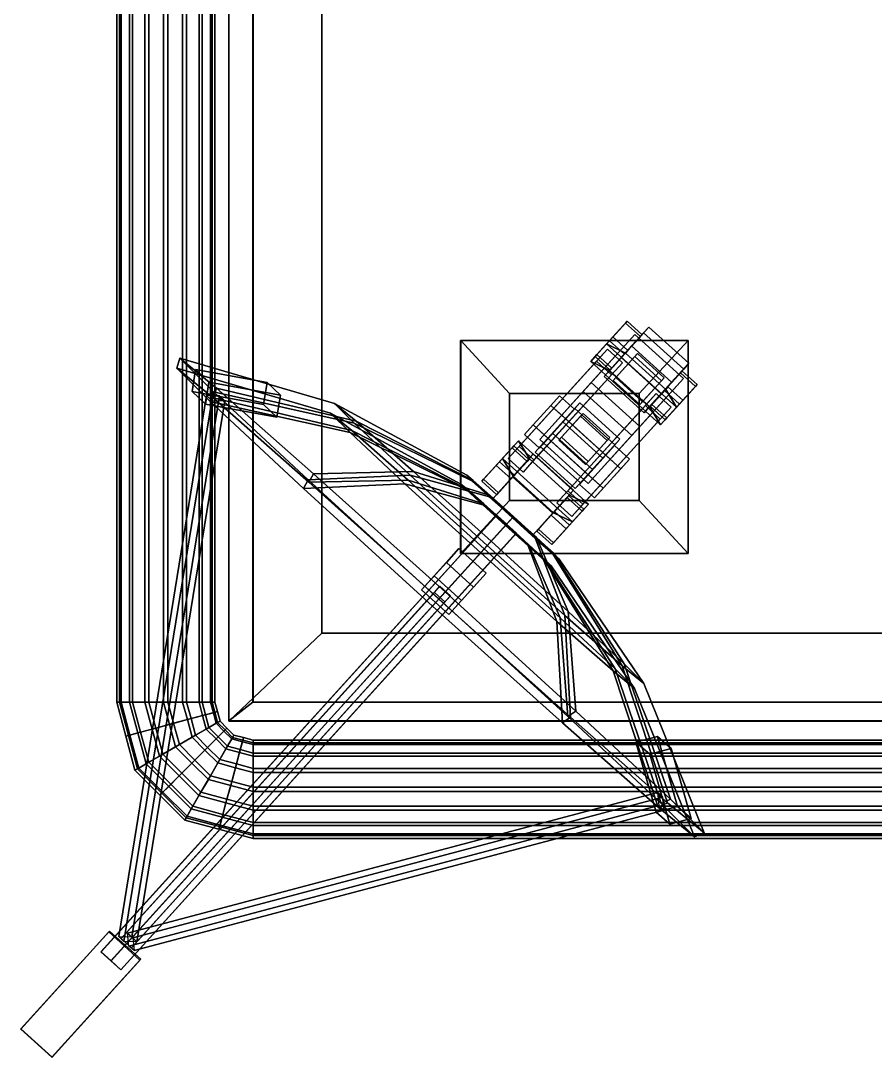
# Model space of a CAD drawing. Extents: x -9.3 to 15.5, y -7 to 5.4.
# Drawn here: x -9.266 to -6.783, y -7.033 to -4.019 of the extents above; entities that cross this region are included whole.
import ezdxf

# ---------------------------------------------------------------- set-up
doc = ezdxf.new("R2010")
doc.units = 0

msp = doc.modelspace()

# ---------------------------------------------------------------- linework, layer by layer
for points in [[(-8.6621, -6.0556, 11), (-8.6621, 5.0556, 11), (-8.6612, 5.055, 11), (-8.6612, -6.055, 11)], [(-8.3912, -5.8, 11), (-8.3912, 4.8, 11), (-8.6621, 5.0556, 11), (-8.6621, -6.0556, 11)], [(-8.6612, -6.055, 10.8), (-8.6612, 5.055, 10.8), (-8.5915, 5.0002, 10.8), (-8.5915, -6.0002, 10.8)], [(-8.6612, -6.055, 11), (-8.6612, 5.055, 11), (-8.6612, 5.055, 10.8), (-8.6612, -6.055, 10.8)], [(-8.5912, 5, 5.5), (-8.5912, -6, 5.5), (-8.5915, -6.0002, 10.8), (-8.5915, 5.0002, 10.8)], [(-8.5912, 5, 1.1), (-8.5912, -6, 2.2), (-8.5912, -6, 5.5), (-8.5912, 5, 5.5)], [(-8.5912, 5, 1.1), (-8.5912, -6, 1.1), (-8.5912, -6, 2.2)], [(-8.5912, -6, 1.1), (-8.5912, 5, 1.1), (-8.5912, 5), (-8.5912, -6)], [(-8.3912, -5.8, 10.2), (-8.3912, 4.8, 10.2), (-8.3912, 4.8, 11), (-8.3912, -5.8, 11)], [(5.2088, -5.8, 10.2), (5.2088, 4.8, 10.2), (-8.3912, 4.8, 10.2), (-8.3912, -5.8, 10.2)], [(-8.9876, -0.8853, 6.7271), (-8.9748, -0.8853, 6.6727), (-8.9748, -6.0001, 6.6727), (-8.9876, -6.0001, 6.7271)], [(-8.9876, -0.8853, 6.7271), (-8.9876, -6.0001, 6.7271), (-8.9795, -6.0001, 6.7823), (-8.9795, -0.8853, 6.7823)], [(-8.9502, -0.8853, 6.8298), (-8.9795, -0.8853, 6.7823), (-8.9795, -6.0001, 6.7823), (-8.9502, -6.0001, 6.8298)], [(-8.9414, -0.8853, 6.628), (-8.9414, -6.0001, 6.628), (-8.9748, -6.0001, 6.6727), (-8.9748, -0.8853, 6.6727)], [(-8.9502, -0.8853, 6.8298), (-8.9502, -6.0001, 6.8298), (-8.9054, -6.0001, 6.8632), (-8.9054, -0.8853, 6.8632)], [(-8.9414, -0.8853, 6.628), (-8.8939, -0.8853, 6.5986), (-8.8939, -6.0001, 6.5986), (-8.9414, -6.0001, 6.628)], [(-8.8511, -0.8853, 6.876), (-8.9054, -0.8853, 6.8632), (-8.9054, -6.0001, 6.8632), (-8.8511, -6.0001, 6.876)], [(-8.8386, -0.8853, 6.5906), (-8.8386, -6.0001, 6.5906), (-8.8939, -6.0001, 6.5986), (-8.8939, -0.8853, 6.5986)], [(-8.8511, -0.8853, 6.876), (-8.8511, -6.0001, 6.876), (-8.7959, -6.0001, 6.868), (-8.7959, -0.8853, 6.868)], [(-8.8386, -0.8853, 6.5906), (-8.7843, -0.8853, 6.6034), (-8.7843, -6.0001, 6.6034), (-8.8386, -6.0001, 6.5906)], [(-8.7483, -0.8853, 6.8386), (-8.7959, -0.8853, 6.868), (-8.7959, -6.0001, 6.868), (-8.7483, -6.0001, 6.8386)], [(-8.7395, -0.8853, 6.6368), (-8.7395, -6.0001, 6.6368), (-8.7843, -6.0001, 6.6034), (-8.7843, -0.8853, 6.6034)], [(-8.7483, -0.8853, 6.8386), (-8.7483, -6.0001, 6.8386), (-8.715, -6.0001, 6.7939), (-8.715, -0.8853, 6.7939)], [(-8.7395, -0.8853, 6.6368), (-8.7102, -0.8853, 6.6843), (-8.7102, -6.0001, 6.6843), (-8.7395, -6.0001, 6.6368)], [(-8.7021, -0.8853, 6.7395), (-8.715, -0.8853, 6.7939), (-8.715, -6.0001, 6.7939), (-8.7021, -6.0001, 6.7395)], [(-8.7021, -0.8853, 6.7395), (-8.7021, -6.0001, 6.7395), (-8.7102, -6.0001, 6.6843), (-8.7102, -0.8853, 6.6843)], [(-7.5037, -4.8928, 11.4159), (-7.5087, -4.8983, 11.3403), (-7.5552, -4.9496, 11.3088), (-7.5967, -4.9954, 11.353)], [(-7.5453, -4.9386, 11.4602), (-7.5037, -4.8928, 11.4159), (-7.5967, -4.9954, 11.353), (-7.5918, -4.9899, 11.4287)], [(-7.5714, -5.0533, 11.4102), (-7.5214, -4.9981, 11.479), (-7.4563, -4.9263, 11.4489), (-7.4413, -4.9098, 11.3499)], [(-7.4913, -4.965, 11.2811), (-7.5564, -5.0368, 11.3112), (-7.5714, -5.0533, 11.4102), (-7.4413, -4.9098, 11.3499)], [(-7.5087, -4.8983, 11.3403), (-7.4652, -4.9376, 11.3403), (-7.5117, -4.9889, 11.3088), (-7.5552, -4.9496, 11.3088)], [(-7.5453, -4.9386, 11.4602), (-7.5019, -4.978, 11.4602), (-7.4603, -4.9321, 11.416), (-7.5037, -4.8928, 11.4159)], [(-7.5037, -4.8928, 11.4159), (-7.4603, -4.9321, 11.416), (-7.4652, -4.9376, 11.3403), (-7.5087, -4.8983, 11.3403)], [(-7.3749, -5.0705, 11.2811), (-7.4913, -4.965, 11.2811), (-7.4413, -4.9098, 11.3499), (-7.3249, -5.0153, 11.3499)], [(-7.3249, -5.0153, 11.3499), (-7.4413, -4.9098, 11.3499), (-7.4563, -4.9263, 11.4489), (-7.3399, -5.0319, 11.4489)], [(-7.6083, -5.0711, 11.2906), (-7.4819, -4.9318, 11.2317), (-7.632, -5.0973, 10.5186), (-7.7583, -5.2367, 10.5775)], [(-7.4819, -4.9318, 11.2317), (-7.3408, -5.0597, 11.2317), (-7.4908, -5.2252, 10.5186), (-7.632, -5.0973, 10.5186)], [(-7.5918, -4.9899, 11.4287), (-7.6101, -5.0101, 11.4887), (-7.5637, -4.9588, 11.5202), (-7.5453, -4.9386, 11.4602)], [(-7.6083, -5.0711, 11.2906), (-7.4671, -5.1991, 11.2906), (-7.3408, -5.0597, 11.2317), (-7.4819, -4.9318, 11.2317)], [(-7.5087, -4.9854, 11.4824), (-7.5019, -4.978, 11.4602), (-7.5453, -4.9386, 11.4602), (-7.5637, -4.9588, 11.5202)], [(-7.3399, -5.0319, 11.4489), (-7.4563, -4.9263, 11.4489), (-7.5214, -4.9981, 11.479), (-7.4049, -5.1036, 11.479)], [(-7.9879, -4.9487, 10.2569), (-7.9881, -4.9487, 10.2001), (-7.9881, -5.5679, 10.2001), (-7.9879, -5.5678, 10.2569)], [(-7.9881, -4.9487, 10.2001), (-7.9879, -4.9487, 10.2569), (-7.3269, -4.9487, 10.2569), (-7.3271, -4.9487, 10.2001)], [(-7.3271, -4.9487, 10.2001), (-7.3271, -5.5679, 10.2001), (-7.9881, -5.5679, 10.2001), (-7.9881, -4.9487, 10.2001)], [(-7.8459, -5.1027, 10.2966), (-7.9879, -4.9487, 10.2569), (-7.9879, -5.5678, 10.2569), (-7.8459, -5.4138, 10.2966)], [(-7.9879, -4.9487, 10.2569), (-7.8459, -5.1027, 10.2966), (-7.4688, -5.1027, 10.2966), (-7.3269, -4.9487, 10.2569)], [(-7.6101, -5.0101, 11.4887), (-7.4069, -5.1944, 11.4889), (-7.3604, -5.1431, 11.5203), (-7.5637, -4.9588, 11.5202)], [(-7.5967, -4.9954, 11.353), (-7.5552, -4.9496, 11.3088), (-7.5117, -4.9889, 11.3088), (-7.5533, -5.0348, 11.3531)], [(-7.5087, -4.9854, 11.4824), (-7.5637, -4.9588, 11.5202), (-7.3604, -5.1431, 11.5203), (-7.3922, -5.091, 11.4825)], [(-7.5564, -5.0368, 11.3112), (-7.4913, -4.965, 11.2811), (-7.3749, -5.0705, 11.2811), (-7.44, -5.1423, 11.3112)], [(-7.3269, -4.9487, 10.2569), (-7.4688, -5.1027, 10.2966), (-7.4688, -5.4138, 10.2966), (-7.3269, -5.5678, 10.2569)], [(-7.3271, -4.9487, 10.2001), (-7.3269, -4.9487, 10.2569), (-7.3269, -5.5678, 10.2569), (-7.3271, -5.5679, 10.2001)], [(-8.804, -5.0001, 12.4681), (-8.8126, -5.0296, 12.4685), (-8.7074, -5.1157, 12.9758), (-8.6974, -5.0874, 12.9821)], [(-8.7064, -5.0978, 11.9542), (-8.7163, -5.126, 11.9613), (-8.8126, -5.0296, 12.4685), (-8.804, -5.0001, 12.4681)], [(-8.804, -5.0001, 12.4681), (-8.6974, -5.0874, 12.9821), (-8.2919, -5.1832, 12.7688), (-8.3548, -5.1317, 12.4655)], [(-8.7064, -5.0978, 11.9542), (-8.804, -5.0001, 12.4681), (-8.3548, -5.1317, 12.4655), (-8.2972, -5.1893, 12.1622)], [(-7.8184, -5.2569, 12.3539), (-7.5615, -4.9742, 11.5133), (-7.5933, -5.0093, 11.4918), (-7.8503, -5.2921, 12.3324)], [(-7.5179, -5.0136, 11.5134), (-7.5615, -4.9742, 11.5133), (-7.8184, -5.2569, 12.3539), (-7.7749, -5.2964, 12.354)], [(-7.6101, -5.0101, 11.4887), (-7.5918, -4.9899, 11.4287), (-7.5484, -5.0293, 11.4288), (-7.5552, -5.0367, 11.4509)], [(-7.5967, -4.9954, 11.353), (-7.5533, -5.0348, 11.3531), (-7.5484, -5.0293, 11.4288), (-7.5918, -4.9899, 11.4287)], [(-7.4049, -5.1036, 11.479), (-7.5214, -4.9981, 11.479), (-7.5714, -5.0533, 11.4102), (-7.455, -5.1589, 11.4102)], [(-7.5552, -5.0367, 11.4509), (-7.5484, -5.0293, 11.4288), (-7.5019, -4.978, 11.4602), (-7.5087, -4.9854, 11.4824)], [(-7.5087, -4.9854, 11.4824), (-7.3922, -5.091, 11.4825), (-7.4387, -5.1423, 11.451), (-7.5552, -5.0367, 11.4509)], [(-7.545, -5.0649, 11.2758), (-7.5373, -5.0564, 11.3126), (-7.4742, -4.9868, 11.2832), (-7.4819, -4.9953, 11.2464)], [(-7.4819, -4.9953, 11.2464), (-7.4742, -4.9868, 11.2832), (-7.3963, -5.0574, 11.2832), (-7.404, -5.0659, 11.2464)], [(-8.8126, -5.0296, 12.4685), (-8.3661, -5.1603, 12.4659), (-8.3043, -5.2108, 12.7638), (-8.7074, -5.1157, 12.9758)], [(-8.7163, -5.126, 11.9613), (-8.3095, -5.2169, 12.168), (-8.3661, -5.1603, 12.4659), (-8.8126, -5.0296, 12.4685)], [(-7.8068, -5.3315, 12.3324), (-7.8503, -5.2921, 12.3324), (-7.5933, -5.0093, 11.4918), (-7.5498, -5.0488, 11.4918)], [(-7.7749, -5.2964, 12.354), (-7.8068, -5.3315, 12.3324), (-7.5498, -5.0488, 11.4918), (-7.5179, -5.0136, 11.5134)], [(-7.4069, -5.1944, 11.4889), (-7.6101, -5.0101, 11.4887), (-7.5552, -5.0367, 11.4509), (-7.4387, -5.1423, 11.451)], [(-7.3249, -5.0153, 11.3499), (-7.455, -5.1589, 11.4102), (-7.44, -5.1423, 11.3112), (-7.3749, -5.0705, 11.2811)], [(-7.3249, -5.0153, 11.3499), (-7.3399, -5.0319, 11.4489), (-7.4049, -5.1036, 11.479), (-7.455, -5.1589, 11.4102)], [(-8.7296, -5.1339, 11.8968), (-8.7684, -5.0971, 11.9893), (-8.7581, -5.0336, 11.9684), (-8.7193, -5.0705, 11.8758)], [(-8.7684, -5.0971, 11.9893), (-8.5607, -5.1349, 12.0915), (-8.5504, -5.0715, 12.0706), (-8.7581, -5.0336, 11.9684)], [(-8.5116, -5.1083, 11.9781), (-8.7193, -5.0705, 11.8758), (-8.7581, -5.0336, 11.9684), (-8.5504, -5.0715, 12.0706)], [(-7.4671, -5.1991, 11.2906), (-7.6172, -5.3646, 10.5775), (-7.4908, -5.2252, 10.5186), (-7.3408, -5.0597, 11.2317)], [(-7.455, -5.1589, 11.4102), (-7.5714, -5.0533, 11.4102), (-7.5564, -5.0368, 11.3112), (-7.44, -5.1423, 11.3112)], [(-7.4671, -5.1355, 11.2758), (-7.4594, -5.127, 11.3126), (-7.5373, -5.0564, 11.3126), (-7.545, -5.0649, 11.2758)], [(-7.404, -5.0659, 11.2464), (-7.3963, -5.0574, 11.2832), (-7.4594, -5.127, 11.3126), (-7.4671, -5.1355, 11.2758)], [(-7.3054, -5.0826, 11.3404), (-7.3519, -5.1339, 11.3089), (-7.3953, -5.0945, 11.3089), (-7.3488, -5.0432, 11.3404)], [(-7.342, -5.1229, 11.4603), (-7.3005, -5.0771, 11.4161), (-7.3439, -5.0377, 11.4161), (-7.3855, -5.0835, 11.4603)], [(-7.3005, -5.0771, 11.4161), (-7.3054, -5.0826, 11.3404), (-7.3488, -5.0432, 11.3404), (-7.3439, -5.0377, 11.4161)], [(-8.5219, -5.1718, 11.999), (-8.7296, -5.1339, 11.8968), (-8.7193, -5.0705, 11.8758), (-8.5116, -5.1083, 11.9781)], [(-8.6974, -5.0874, 12.9821), (-8.7074, -5.1157, 12.9758), (-8.4289, -5.3612, 13.3472), (-8.4153, -5.3362, 13.3584)], [(-8.6974, -5.0874, 12.9821), (-8.4153, -5.3362, 13.3584), (-8.1253, -5.33, 12.991), (-8.2919, -5.1832, 12.7688)], [(-8.5607, -5.1349, 12.0915), (-8.5219, -5.1718, 11.999), (-8.5116, -5.1083, 11.9781), (-8.5504, -5.0715, 12.0706)], [(-7.7583, -5.2367, 10.5775), (-7.6172, -5.3646, 10.5775), (-7.4671, -5.1991, 11.2906), (-7.6083, -5.0711, 11.2906)], [(-7.4387, -5.1423, 11.451), (-7.3922, -5.091, 11.4825), (-7.3855, -5.0835, 11.4603), (-7.432, -5.1348, 11.4288)], [(-7.3885, -5.1742, 11.4289), (-7.3934, -5.1797, 11.3532), (-7.3005, -5.0771, 11.4161), (-7.342, -5.1229, 11.4603)], [(-7.3934, -5.1797, 11.3532), (-7.3519, -5.1339, 11.3089), (-7.3054, -5.0826, 11.3404), (-7.3005, -5.0771, 11.4161)], [(-7.3922, -5.091, 11.4825), (-7.3604, -5.1431, 11.5203), (-7.342, -5.1229, 11.4603), (-7.3855, -5.0835, 11.4603)], [(-8.9814, -6.682, 12.4928), (-8.9439, -6.6828, 12.5089), (-8.6885, -5.11, 11.9898), (-8.7261, -5.1092, 11.9738)], [(-8.9666, -6.6961, 12.4575), (-8.9814, -6.682, 12.4928), (-8.7261, -5.1092, 11.9738), (-8.7112, -5.1233, 11.9384)], [(-8.9439, -6.6828, 12.5089), (-8.9291, -6.6969, 12.4736), (-8.6737, -5.1241, 11.9545), (-8.6885, -5.11, 11.9898)], [(-8.5607, -5.1349, 12.0915), (-8.7684, -5.0971, 11.9893), (-8.7296, -5.1339, 11.8968), (-8.5219, -5.1718, 11.999)], [(-8.4309, -5.3542, 11.5781), (-8.4444, -5.379, 11.5901), (-8.7163, -5.126, 11.9613), (-8.7064, -5.0978, 11.9542)], [(-8.7074, -5.1157, 12.9758), (-8.3043, -5.2108, 12.7638), (-8.1408, -5.3551, 12.982), (-8.4289, -5.3612, 13.3472)], [(-8.4309, -5.3542, 11.5781), (-8.7064, -5.0978, 11.9542), (-8.2972, -5.1893, 12.1622), (-8.1346, -5.3407, 11.9403)], [(-7.4688, -5.1027, 10.2966), (-7.8459, -5.1027, 10.2966), (-7.8459, -5.4138, 10.2966), (-7.4688, -5.4138, 10.2966)], [(-7.7003, -5.1097, 10.4284), (-7.7259, -5.1378, 10.3625), (-7.777, -5.1942, 10.4943), (-7.7259, -5.1378, 10.4943)], [(-7.6172, -5.3646, 10.5775), (-7.7583, -5.2367, 10.5775), (-7.632, -5.0973, 10.5186), (-7.4908, -5.2252, 10.5186)], [(-7.7003, -5.1097, 10.4284), (-7.7259, -5.1378, 10.4943), (-7.6825, -5.1772, 10.4943), (-7.6569, -5.149, 10.4284)], [(-7.7259, -5.1378, 10.3625), (-7.7003, -5.1097, 10.4284), (-7.6569, -5.149, 10.4284), (-7.6825, -5.1772, 10.3625)], [(-7.6764, -5.3857, 12.354), (-7.4194, -5.1029, 11.5134), (-7.4513, -5.1381, 11.4919), (-7.7083, -5.4208, 12.3325)], [(-7.3759, -5.1424, 11.5135), (-7.4194, -5.1029, 11.5134), (-7.6764, -5.3857, 12.354), (-7.6329, -5.4251, 12.3541)], [(-7.3934, -5.1797, 11.3532), (-7.4369, -5.1403, 11.3531), (-7.3953, -5.0945, 11.3089), (-7.3519, -5.1339, 11.3089)], [(-8.9291, -6.6969, 12.4736), (-8.9666, -6.6961, 12.4575), (-8.7112, -5.1233, 11.9384), (-8.6737, -5.1241, 11.9545)], [(-8.4444, -5.379, 11.5901), (-8.1498, -5.3655, 11.95), (-8.3095, -5.2169, 12.168), (-8.7163, -5.126, 11.9613)], [(-8.3548, -5.1317, 12.4655), (-8.2919, -5.1832, 12.7688), (-7.9517, -5.3561, 12.555), (-7.9705, -5.3407, 12.4643)], [(-8.2972, -5.1893, 12.1622), (-8.3548, -5.1317, 12.4655), (-7.9705, -5.3407, 12.4643), (-7.9533, -5.358, 12.3735)], [(-7.7259, -5.1378, 10.3625), (-7.777, -5.1942, 10.3625), (-7.8025, -5.2224, 10.4284), (-7.777, -5.1942, 10.4943)], [(-7.777, -5.1942, 10.3625), (-7.7259, -5.1378, 10.3625), (-7.7259, -5.1378, 10.2966), (-7.777, -5.1942, 10.2966)], [(-7.7259, -5.1378, 10.4943), (-7.777, -5.1942, 10.4943), (-7.7335, -5.2336, 10.4943), (-7.6825, -5.1772, 10.4943)], [(-7.7215, -5.2189, 10.5279), (-7.6564, -5.1471, 10.4977), (-7.6414, -5.1306, 10.3988), (-7.7716, -5.2741, 10.459)], [(-7.6414, -5.1306, 10.3988), (-7.6915, -5.1858, 10.3299), (-7.7566, -5.2576, 10.3601), (-7.7716, -5.2741, 10.459)], [(-7.6825, -5.1772, 10.3382), (-7.7259, -5.1378, 10.2966), (-7.7259, -5.1378, 10.3625), (-7.6825, -5.1772, 10.3625)], [(-7.6825, -5.1772, 10.3382), (-7.566, -5.2828, 10.3382), (-7.5226, -5.3221, 10.2966), (-7.7259, -5.1378, 10.2966)], [(-7.6564, -5.1471, 10.4977), (-7.7215, -5.2189, 10.5279), (-7.6051, -5.3244, 10.5279), (-7.54, -5.2527, 10.4977)], [(-7.6648, -5.4603, 12.3325), (-7.7083, -5.4208, 12.3325), (-7.4513, -5.1381, 11.4919), (-7.4078, -5.1775, 11.4919)], [(-7.5751, -5.2913, 10.3299), (-7.6915, -5.1858, 10.3299), (-7.6414, -5.1306, 10.3988), (-7.525, -5.2361, 10.3988)], [(-7.6329, -5.4251, 12.3541), (-7.6648, -5.4603, 12.3325), (-7.4078, -5.1775, 11.4919), (-7.3759, -5.1424, 11.5135)], [(-7.525, -5.2361, 10.3988), (-7.6414, -5.1306, 10.3988), (-7.6564, -5.1471, 10.4977), (-7.54, -5.2527, 10.4977)], [(-7.4069, -5.1944, 11.4889), (-7.4387, -5.1423, 11.451), (-7.432, -5.1348, 11.4288), (-7.3885, -5.1742, 11.4289)], [(-7.3934, -5.1797, 11.3532), (-7.3885, -5.1742, 11.4289), (-7.432, -5.1348, 11.4288), (-7.4369, -5.1403, 11.3531)], [(-7.3885, -5.1742, 11.4289), (-7.342, -5.1229, 11.4603), (-7.3604, -5.1431, 11.5203), (-7.4069, -5.1944, 11.4889)], [(-8.3095, -5.2169, 12.168), (-7.9709, -5.383, 12.3761), (-7.9877, -5.3662, 12.4647), (-8.3661, -5.1603, 12.4659)], [(-8.3661, -5.1603, 12.4659), (-7.9877, -5.3662, 12.4647), (-7.9693, -5.3812, 12.5533), (-8.3043, -5.2108, 12.7638)], [(-7.7335, -5.2336, 10.3382), (-7.6825, -5.1772, 10.3382), (-7.6825, -5.1772, 10.3625), (-7.7335, -5.2336, 10.3625)], [(-7.6825, -5.1772, 10.3382), (-7.7335, -5.2336, 10.3382), (-7.6171, -5.3391, 10.3382), (-7.566, -5.2828, 10.3382)], [(-7.632, -5.1608, 10.5333), (-7.6397, -5.1694, 10.4965), (-7.7028, -5.239, 10.526), (-7.6951, -5.2304, 10.5628)], [(-7.5541, -5.2314, 10.5333), (-7.5618, -5.24, 10.4965), (-7.6397, -5.1694, 10.4965), (-7.632, -5.1608, 10.5333)], [(-8.3043, -5.2108, 12.7638), (-7.9693, -5.3812, 12.5533), (-7.9207, -5.4241, 12.6181), (-8.1408, -5.3551, 12.982)], [(-8.1346, -5.3407, 11.9403), (-8.2972, -5.1893, 12.1622), (-7.9533, -5.358, 12.3735), (-7.9046, -5.4033, 12.3071)], [(-8.2919, -5.1832, 12.7688), (-8.1253, -5.33, 12.991), (-7.9019, -5.4001, 12.6215), (-7.9517, -5.3561, 12.555)], [(-7.8025, -5.2224, 10.4284), (-7.777, -5.1942, 10.3625), (-7.7335, -5.2336, 10.3625), (-7.7591, -5.2617, 10.4284)], [(-7.8025, -5.2224, 10.4284), (-7.7591, -5.2617, 10.4284), (-7.7335, -5.2336, 10.4943), (-7.777, -5.1942, 10.4943)], [(-7.777, -5.1942, 10.2966), (-7.7335, -5.2336, 10.3382), (-7.7335, -5.2336, 10.3625), (-7.777, -5.1942, 10.3625)], [(-7.5737, -5.3785, 10.2966), (-7.6171, -5.3391, 10.3382), (-7.7335, -5.2336, 10.3382), (-7.777, -5.1942, 10.2966)], [(-7.6402, -5.3631, 10.3601), (-7.7566, -5.2576, 10.3601), (-7.6915, -5.1858, 10.3299), (-7.5751, -5.2913, 10.3299)], [(-8.1498, -5.3655, 11.95), (-7.9234, -5.4272, 12.3112), (-7.9709, -5.383, 12.3761), (-8.3095, -5.2169, 12.168)], [(-7.8383, -5.2609, 12.4189), (-7.82, -5.2408, 12.3589), (-7.8665, -5.2921, 12.3274), (-7.8848, -5.3123, 12.3874)], [(-7.82, -5.2408, 12.3589), (-7.6167, -5.4251, 12.3591), (-7.6632, -5.4764, 12.3276), (-7.8665, -5.2921, 12.3274)], [(-7.82, -5.2408, 12.3589), (-7.8383, -5.2609, 12.4189), (-7.7949, -5.3003, 12.4189), (-7.7881, -5.2929, 12.3967)], [(-7.6167, -5.4251, 12.3591), (-7.82, -5.2408, 12.3589), (-7.7881, -5.2929, 12.3967), (-7.6717, -5.3984, 12.3968)], [(-7.6051, -5.3244, 10.5279), (-7.7215, -5.2189, 10.5279), (-7.7716, -5.2741, 10.459), (-7.6552, -5.3797, 10.459)], [(-7.6951, -5.2304, 10.5628), (-7.7028, -5.239, 10.526), (-7.6249, -5.3096, 10.526), (-7.6172, -5.301, 10.5628)], [(-7.6552, -5.3797, 10.459), (-7.6402, -5.3631, 10.3601), (-7.5751, -5.2913, 10.3299), (-7.525, -5.2361, 10.3988)], [(-7.6552, -5.3797, 10.459), (-7.525, -5.2361, 10.3988), (-7.54, -5.2527, 10.4977), (-7.6051, -5.3244, 10.5279)], [(-7.6172, -5.301, 10.5628), (-7.6249, -5.3096, 10.526), (-7.5618, -5.24, 10.4965), (-7.5541, -5.2314, 10.5333)], [(-7.9264, -5.3581, 12.4317), (-7.9215, -5.3526, 12.5073), (-7.875, -5.3013, 12.5388), (-7.8334, -5.2554, 12.4946)], [(-7.8848, -5.3123, 12.3874), (-7.9264, -5.3581, 12.4317), (-7.8334, -5.2554, 12.4946), (-7.8383, -5.2609, 12.4189)], [(-7.8334, -5.2554, 12.4946), (-7.875, -5.3013, 12.5388), (-7.8315, -5.3406, 12.5388), (-7.7899, -5.2948, 12.4946)], [(-7.8334, -5.2554, 12.4946), (-7.7899, -5.2948, 12.4946), (-7.7949, -5.3003, 12.4189), (-7.8383, -5.2609, 12.4189)], [(-7.6552, -5.3797, 10.459), (-7.7716, -5.2741, 10.459), (-7.7566, -5.2576, 10.3601), (-7.6402, -5.3631, 10.3601)], [(-7.5226, -5.3221, 10.3625), (-7.566, -5.2828, 10.3625), (-7.5405, -5.2546, 10.4284), (-7.4971, -5.294, 10.4284)], [(-7.4971, -5.294, 10.4284), (-7.5405, -5.2546, 10.4284), (-7.566, -5.2828, 10.4943), (-7.5226, -5.3221, 10.4943)], [(-7.9215, -5.3526, 12.5073), (-7.878, -5.392, 12.5074), (-7.8315, -5.3406, 12.5388), (-7.875, -5.3013, 12.5388)], [(-7.8346, -5.3442, 12.3653), (-7.8414, -5.3516, 12.3874), (-7.8848, -5.3123, 12.3874), (-7.8665, -5.2921, 12.3274)], [(-7.8346, -5.3442, 12.3653), (-7.8665, -5.2921, 12.3274), (-7.6632, -5.4764, 12.3276), (-7.7182, -5.4497, 12.3654)], [(-7.7881, -5.2929, 12.3967), (-7.7949, -5.3003, 12.4189), (-7.8414, -5.3516, 12.3874), (-7.8346, -5.3442, 12.3653)], [(-7.8354, -5.3436, 12.5646), (-7.7768, -5.2789, 12.5128), (-7.7776, -5.2798, 12.4114), (-7.8369, -5.3453, 12.3617)], [(-7.7205, -5.4508, 12.3617), (-7.8369, -5.3453, 12.3617), (-7.7776, -5.2798, 12.4114), (-7.6611, -5.3853, 12.4114)], [(-7.6604, -5.3844, 12.5129), (-7.7768, -5.2789, 12.5128), (-7.8354, -5.3436, 12.5646), (-7.719, -5.4491, 12.5646)], [(-7.8346, -5.3442, 12.3653), (-7.7182, -5.4497, 12.3654), (-7.6717, -5.3984, 12.3968), (-7.7881, -5.2929, 12.3967)], [(-7.6611, -5.3853, 12.4114), (-7.7776, -5.2798, 12.4114), (-7.7768, -5.2789, 12.5128), (-7.6604, -5.3844, 12.5129)], [(-7.5226, -5.3221, 10.4943), (-7.566, -5.2828, 10.4943), (-7.6171, -5.3391, 10.4943), (-7.5737, -5.3785, 10.4943)], [(-7.6171, -5.3391, 10.3382), (-7.6171, -5.3391, 10.3625), (-7.566, -5.2828, 10.3625), (-7.566, -5.2828, 10.3382)], [(-7.4971, -5.294, 10.4284), (-7.5992, -5.4067, 10.4284), (-7.5737, -5.3785, 10.3625), (-7.5226, -5.3221, 10.3625)], [(-7.5226, -5.3221, 10.4943), (-7.5737, -5.3785, 10.4943), (-7.5992, -5.4067, 10.4284), (-7.4971, -5.294, 10.4284)], [(-7.566, -5.2828, 10.3382), (-7.566, -5.2828, 10.3625), (-7.5226, -5.3221, 10.3625), (-7.5226, -5.3221, 10.2966)], [(-8.4153, -5.3362, 13.3584), (-8.0332, -5.6798, 13.4963), (-7.8998, -5.5328, 13.0723), (-8.1253, -5.33, 12.991)], [(-8.1253, -5.33, 12.991), (-7.8998, -5.5328, 13.0723), (-7.8344, -5.4608, 12.6459), (-7.9019, -5.4001, 12.6215)], [(-7.8848, -5.3123, 12.3874), (-7.8414, -5.3516, 12.3874), (-7.8829, -5.3974, 12.4317), (-7.9264, -5.3581, 12.4317)], [(-7.5737, -5.3785, 10.3625), (-7.5737, -5.3785, 10.2966), (-7.5226, -5.3221, 10.2966), (-7.5226, -5.3221, 10.3625)], [(-8.0512, -5.7007, 11.4406), (-8.0696, -5.721, 11.4543), (-8.4444, -5.379, 11.5901), (-8.4309, -5.3542, 11.5781)], [(-8.0512, -5.7007, 11.4406), (-8.4309, -5.3542, 11.5781), (-8.1346, -5.3407, 11.9403), (-7.9105, -5.5451, 11.8591)], [(-8.4153, -5.3362, 13.3584), (-8.4289, -5.3612, 13.3472), (-8.0518, -5.7004, 13.4833), (-8.0332, -5.6798, 13.4963)], [(-8.4289, -5.3612, 13.3472), (-8.1408, -5.3551, 12.982), (-7.9192, -5.5543, 13.0619), (-8.0518, -5.7004, 13.4833)], [(-8.1408, -5.3551, 12.982), (-7.9207, -5.4241, 12.6181), (-7.8548, -5.4833, 12.6419), (-7.9192, -5.5543, 13.0619)], [(-7.9105, -5.5451, 11.8591), (-8.1346, -5.3407, 11.9403), (-7.9046, -5.4033, 12.3071), (-7.8376, -5.4645, 12.2828)], [(-7.7673, -5.522, 12.6216), (-7.9533, -5.358, 12.3735), (-7.9705, -5.3407, 12.4643), (-7.8344, -5.4608, 12.6459)], [(-7.9517, -5.3561, 12.555), (-7.9019, -5.4001, 12.6215), (-7.8344, -5.4608, 12.6459), (-7.9705, -5.3407, 12.4643)], [(-7.7186, -5.5673, 12.5551), (-7.9046, -5.4033, 12.3071), (-7.9533, -5.358, 12.3735), (-7.7673, -5.522, 12.6216)], [(-7.9264, -5.3581, 12.4317), (-7.8829, -5.3974, 12.4317), (-7.878, -5.392, 12.5074), (-7.9215, -5.3526, 12.5073)], [(-7.8956, -5.41, 12.4134), (-7.8948, -5.4091, 12.5148), (-7.8354, -5.3436, 12.5646), (-7.8369, -5.3453, 12.3617)], [(-7.7791, -5.5155, 12.4134), (-7.8956, -5.41, 12.4134), (-7.8369, -5.3453, 12.3617), (-7.7205, -5.4508, 12.3617)], [(-7.719, -5.4491, 12.5646), (-7.8354, -5.3436, 12.5646), (-7.8948, -5.4091, 12.5148), (-7.7783, -5.5146, 12.5149)], [(-7.5992, -5.4067, 10.4284), (-7.5737, -5.3785, 10.4943), (-7.6171, -5.3391, 10.4943), (-7.6427, -5.3673, 10.4284)], [(-7.5992, -5.4067, 10.4284), (-7.6427, -5.3673, 10.4284), (-7.6171, -5.3391, 10.3625), (-7.5737, -5.3785, 10.3625)], [(-7.5737, -5.3785, 10.2966), (-7.5737, -5.3785, 10.3625), (-7.6171, -5.3391, 10.3625), (-7.6171, -5.3391, 10.3382)], [(-8.0696, -5.721, 11.4543), (-7.9297, -5.5664, 11.8703), (-8.1498, -5.3655, 11.95), (-8.4444, -5.379, 11.5901)], [(-7.9297, -5.5664, 11.8703), (-7.8579, -5.4869, 12.2875), (-7.9234, -5.4272, 12.3112), (-8.1498, -5.3655, 11.95)], [(-7.7894, -5.5431, 12.6182), (-7.8548, -5.4833, 12.6419), (-7.9877, -5.3662, 12.4647), (-7.9709, -5.383, 12.3761)], [(-7.9693, -5.3812, 12.5533), (-7.9877, -5.3662, 12.4647), (-7.8548, -5.4833, 12.6419), (-7.9207, -5.4241, 12.6181)], [(-7.7419, -5.5873, 12.5534), (-7.7894, -5.5431, 12.6182), (-7.9709, -5.383, 12.3761), (-7.9234, -5.4272, 12.3112)], [(-7.7205, -5.4508, 12.3617), (-7.6611, -5.3853, 12.4114), (-7.6604, -5.3844, 12.5129), (-7.719, -5.4491, 12.5646)], [(-7.3269, -5.5678, 10.2569), (-7.4688, -5.4138, 10.2966), (-7.8459, -5.4138, 10.2966), (-7.9879, -5.5678, 10.2569)], [(-7.7014, -5.5845, 12.4644), (-7.8376, -5.4645, 12.2828), (-7.9046, -5.4033, 12.3071), (-7.7186, -5.5673, 12.5551)], [(-7.6717, -5.3984, 12.3968), (-7.7182, -5.4497, 12.3654), (-7.725, -5.4572, 12.3875), (-7.6785, -5.4059, 12.419)], [(-7.6301, -5.4398, 12.4947), (-7.6735, -5.4004, 12.4947), (-7.7151, -5.4462, 12.5389), (-7.6717, -5.4856, 12.539)], [(-7.6167, -5.4251, 12.3591), (-7.6717, -5.3984, 12.3968), (-7.6785, -5.4059, 12.419), (-7.635, -5.4452, 12.419)], [(-7.6301, -5.4398, 12.4947), (-7.635, -5.4452, 12.419), (-7.6785, -5.4059, 12.419), (-7.6735, -5.4004, 12.4947)], [(-7.725, -5.6041, 12.4648), (-7.7419, -5.5873, 12.5534), (-7.9234, -5.4272, 12.3112), (-7.8579, -5.4869, 12.2875)], [(-7.7205, -5.4508, 12.3617), (-7.719, -5.4491, 12.5646), (-7.7783, -5.5146, 12.5149), (-7.7791, -5.5155, 12.4134)], [(-7.7182, -5.5369, 12.5075), (-7.6717, -5.4856, 12.539), (-7.7151, -5.4462, 12.5389), (-7.7616, -5.4975, 12.5075)], [(-7.7182, -5.4497, 12.3654), (-7.6632, -5.4764, 12.3276), (-7.6815, -5.4966, 12.3876), (-7.725, -5.4572, 12.3875)], [(-7.635, -5.4452, 12.419), (-7.6301, -5.4398, 12.4947), (-7.7231, -5.5424, 12.4318), (-7.6815, -5.4966, 12.3876)], [(-7.6301, -5.4398, 12.4947), (-7.6717, -5.4856, 12.539), (-7.7182, -5.5369, 12.5075), (-7.7231, -5.5424, 12.4318)], [(-7.635, -5.4452, 12.419), (-7.6815, -5.4966, 12.3876), (-7.6632, -5.4764, 12.3276), (-7.6167, -5.4251, 12.3591)], [(-7.8835, -5.4575, 12.4424), (-9.0332, -6.7266, 12.4653), (-9.0328, -6.7262, 12.51), (-7.8831, -5.4571, 12.487)], [(-7.855, -5.4837, 12.42), (-9.0047, -6.7528, 12.443), (-9.0332, -6.7266, 12.4653), (-7.8835, -5.4575, 12.4424)], [(-7.8831, -5.4571, 12.487), (-9.0328, -6.7262, 12.51), (-9.0039, -6.7519, 12.5323), (-7.8543, -5.4828, 12.5093)], [(-7.8262, -5.5094, 12.4424), (-8.9759, -6.7786, 12.4653), (-9.0047, -6.7528, 12.443), (-7.855, -5.4837, 12.42)], [(-7.8543, -5.4828, 12.5093), (-9.0039, -6.7519, 12.5323), (-8.9755, -6.7781, 12.51), (-7.8258, -5.509, 12.487)], [(-7.6991, -5.7551, 12.9822), (-7.9192, -5.5543, 13.0619), (-7.8548, -5.4833, 12.6419), (-7.7894, -5.5431, 12.6182)], [(-7.6849, -5.748, 11.9404), (-7.9105, -5.5451, 11.8591), (-7.8376, -5.4645, 12.2828), (-7.7701, -5.5252, 12.3071)], [(-7.6757, -5.7373, 12.9911), (-7.7673, -5.522, 12.6216), (-7.8344, -5.4608, 12.6459), (-7.8998, -5.5328, 13.0723)], [(-7.7202, -5.5691, 12.3736), (-7.7701, -5.5252, 12.3071), (-7.8376, -5.4645, 12.2828), (-7.7014, -5.5845, 12.4644)], [(-7.6815, -5.4966, 12.3876), (-7.7231, -5.5424, 12.4318), (-7.7665, -5.503, 12.4318), (-7.725, -5.4572, 12.3875)], [(-7.8258, -5.509, 12.487), (-8.9755, -6.7781, 12.51), (-8.9759, -6.7786, 12.4653), (-7.8262, -5.5094, 12.4424)], [(-7.7082, -5.7656, 11.9502), (-7.792, -5.5462, 12.3113), (-7.8579, -5.4869, 12.2875), (-7.9297, -5.5664, 11.8703)], [(-7.7434, -5.5891, 12.3762), (-7.725, -5.6041, 12.4648), (-7.8579, -5.4869, 12.2875), (-7.792, -5.5462, 12.3113)], [(-7.7231, -5.5424, 12.4318), (-7.7182, -5.5369, 12.5075), (-7.7616, -5.4975, 12.5075), (-7.7665, -5.503, 12.4318)], [(-7.6535, -6.0263, 13.3587), (-7.6757, -5.7373, 12.9911), (-7.8998, -5.5328, 13.0723), (-8.0332, -5.6798, 13.4963)], [(-7.6991, -5.7551, 12.9822), (-7.7894, -5.5431, 12.6182), (-7.7419, -5.5873, 12.5534), (-7.5394, -5.9038, 12.7641)], [(-7.5184, -5.8948, 12.1625), (-7.6849, -5.748, 11.9404), (-7.7701, -5.5252, 12.3071), (-7.7202, -5.5691, 12.3736)], [(-7.6757, -5.7373, 12.9911), (-7.5131, -5.8887, 12.7692), (-7.7186, -5.5673, 12.5551), (-7.7673, -5.522, 12.6216)], [(-8.0296, -5.594, 13.3118), (-8.1017, -5.6734, 13.5204), (-8.065, -5.6328, 13.5601), (-7.9929, -5.5534, 13.3515)], [(-7.6924, -6.0602, 11.5904), (-7.7082, -5.7656, 11.9502), (-7.9297, -5.5664, 11.8703), (-8.0696, -5.721, 11.4543)], [(-7.9929, -5.5534, 13.3515), (-8.065, -5.6328, 13.5601), (-7.9858, -5.7046, 13.5602), (-7.9137, -5.6252, 13.3515)], [(-7.677, -6.0424, 13.3475), (-8.0518, -5.7004, 13.4833), (-7.9192, -5.5543, 13.0619), (-7.6991, -5.7551, 12.9822)], [(-7.6691, -6.0444, 11.5785), (-8.0512, -5.7007, 11.4406), (-7.9105, -5.5451, 11.8591), (-7.6849, -5.748, 11.9404)], [(-7.9504, -5.6658, 13.3119), (-8.0296, -5.594, 13.3118), (-7.9929, -5.5534, 13.3515), (-7.9137, -5.6252, 13.3515)], [(-7.3271, -5.5679, 10.2001), (-7.3269, -5.5678, 10.2569), (-7.9879, -5.5678, 10.2569), (-7.9881, -5.5679, 10.2001)], [(-7.5446, -5.9098, 12.1683), (-7.7434, -5.5891, 12.3762), (-7.792, -5.5462, 12.3113), (-7.7082, -5.7656, 11.9502)], [(-7.4555, -5.9463, 12.4659), (-7.5184, -5.8948, 12.1625), (-7.7202, -5.5691, 12.3736), (-7.7014, -5.5845, 12.4644)], [(-7.5131, -5.8887, 12.7692), (-7.4555, -5.9463, 12.4659), (-7.7014, -5.5845, 12.4644), (-7.7186, -5.5673, 12.5551)], [(-7.9504, -5.6658, 13.3119), (-8.0225, -5.7451, 13.5205), (-8.1017, -5.6734, 13.5204), (-8.0296, -5.594, 13.3118)], [(-7.4829, -5.9604, 12.4663), (-7.725, -5.6041, 12.4648), (-7.7434, -5.5891, 12.3762), (-7.5446, -5.9098, 12.1683)], [(-7.5394, -5.9038, 12.7641), (-7.7419, -5.5873, 12.5534), (-7.725, -5.6041, 12.4648), (-7.4829, -5.9604, 12.4663)], [(-8.1017, -5.6734, 13.5204), (-8.0225, -5.7451, 13.5205), (-7.9858, -5.7046, 13.5602), (-8.065, -5.6328, 13.5601)], [(-8.0225, -5.7451, 13.5205), (-7.9504, -5.6658, 13.3119), (-7.9137, -5.6252, 13.3515), (-7.9858, -5.7046, 13.5602)], [(-8.9589, -6.6698, 12.4775), (-8.975, -6.6876, 12.5106), (-8.0643, -5.6813, 13.4936), (-8.0482, -5.6635, 13.4606)], [(-8.9286, -6.6972, 12.4775), (-8.9589, -6.6698, 12.4775), (-8.0482, -5.6635, 13.4606), (-8.0179, -5.6909, 13.4606)], [(-8.975, -6.6876, 12.5106), (-8.9447, -6.715, 12.5106), (-8.034, -5.7087, 13.4937), (-8.0643, -5.6813, 13.4936)], [(-8.9447, -6.715, 12.5106), (-8.9286, -6.6972, 12.4775), (-8.0179, -5.6909, 13.4606), (-8.034, -5.7087, 13.4937)], [(-7.677, -6.0424, 13.3475), (-7.6535, -6.0263, 13.3587), (-8.0332, -5.6798, 13.4963), (-8.0518, -5.7004, 13.4833)], [(-7.6691, -6.0444, 11.5785), (-7.6924, -6.0602, 11.5904), (-8.0696, -5.721, 11.4543), (-8.0512, -5.7007, 11.4406)], [(-7.677, -6.0424, 13.3475), (-7.6991, -5.7551, 12.9822), (-7.5394, -5.9038, 12.7641), (-7.4051, -6.2954, 12.9763)], [(-7.3869, -6.2931, 11.9548), (-7.6691, -6.0444, 11.5785), (-7.6849, -5.748, 11.9404), (-7.5184, -5.8948, 12.1625)], [(-7.6535, -6.0263, 13.3587), (-7.3779, -6.2827, 12.9826), (-7.5131, -5.8887, 12.7692), (-7.6757, -5.7373, 12.9911)], [(-7.414, -6.3057, 11.9618), (-7.5446, -5.9098, 12.1683), (-7.7082, -5.7656, 11.9502), (-7.6924, -6.0602, 11.5904)], [(5.2088, -5.8, 11), (-8.3912, -5.8, 11), (-8.6621, -6.0556, 11), (5.4796, -6.0556, 11)], [(5.2088, -5.8, 10.2), (-8.3912, -5.8, 10.2), (-8.3912, -5.8, 11), (5.2088, -5.8, 11)], [(-7.4051, -6.2954, 12.9763), (-7.5394, -5.9038, 12.7641), (-7.4829, -5.9604, 12.4663), (-7.3088, -6.3918, 12.4691)], [(-7.2804, -6.3804, 12.4687), (-7.3869, -6.2931, 11.9548), (-7.5184, -5.8948, 12.1625), (-7.4555, -5.9463, 12.4659)], [(-7.3779, -6.2827, 12.9826), (-7.2804, -6.3804, 12.4687), (-7.4555, -5.9463, 12.4659), (-7.5131, -5.8887, 12.7692)], [(-7.3088, -6.3918, 12.4691), (-7.4829, -5.9604, 12.4663), (-7.5446, -5.9098, 12.1683), (-7.414, -6.3057, 11.9618)], [(-8.9611, -6.0992, 6.7271), (-8.9535, -6.0972, 6.7823), (-8.9795, -6.0001, 6.7823), (-8.9876, -6.0001, 6.7271)], [(-8.9611, -6.0992, 6.7271), (-8.9876, -6.0001, 6.7271), (-8.9748, -6.0001, 6.6727), (-8.9491, -6.096, 6.6727)], [(-8.9262, -6.0898, 6.8298), (-8.9502, -6.0001, 6.8298), (-8.9795, -6.0001, 6.7823), (-8.9535, -6.0972, 6.7823)], [(-8.9179, -6.0876, 6.628), (-8.9491, -6.096, 6.6727), (-8.9748, -6.0001, 6.6727), (-8.9414, -6.0001, 6.628)], [(-8.9262, -6.0898, 6.8298), (-8.8844, -6.0786, 6.8632), (-8.9054, -6.0001, 6.8632), (-8.9502, -6.0001, 6.8298)], [(-8.9179, -6.0876, 6.628), (-8.9414, -6.0001, 6.628), (-8.8939, -6.0001, 6.5986), (-8.8736, -6.0757, 6.5986)], [(-8.8337, -6.0651, 6.876), (-8.8511, -6.0001, 6.876), (-8.9054, -6.0001, 6.8632), (-8.8844, -6.0786, 6.8632)], [(-8.8221, -6.0619, 6.5906), (-8.8736, -6.0757, 6.5986), (-8.8939, -6.0001, 6.5986), (-8.8386, -6.0001, 6.5906)], [(-8.8337, -6.0651, 6.876), (-8.7822, -6.0512, 6.868), (-8.7959, -6.0001, 6.868), (-8.8511, -6.0001, 6.876)], [(-8.8221, -6.0619, 6.5906), (-8.8386, -6.0001, 6.5906), (-8.7843, -6.0001, 6.6034), (-8.7714, -6.0483, 6.6034)], [(-8.7378, -6.0394, 6.8386), (-8.7483, -6.0001, 6.8386), (-8.7959, -6.0001, 6.868), (-8.7822, -6.0512, 6.868)], [(-8.7296, -6.0372, 6.6368), (-8.7714, -6.0483, 6.6034), (-8.7843, -6.0001, 6.6034), (-8.7395, -6.0001, 6.6368)], [(-8.7378, -6.0394, 6.8386), (-8.7067, -6.031, 6.7939), (-8.715, -6.0001, 6.7939), (-8.7483, -6.0001, 6.8386)], [(-8.7296, -6.0372, 6.6368), (-8.7395, -6.0001, 6.6368), (-8.7102, -6.0001, 6.6843), (-8.7022, -6.0298, 6.6843)], [(-8.6947, -6.0278, 6.7395), (-8.7021, -6.0001, 6.7395), (-8.715, -6.0001, 6.7939), (-8.7067, -6.031, 6.7939)], [(-8.6947, -6.0278, 6.7395), (-8.7022, -6.0298, 6.6843), (-8.7102, -6.0001, 6.6843), (-8.7021, -6.0001, 6.7395)], [(5.4788, -6.055, 10.8), (-8.6612, -6.055, 10.8), (-8.5915, -6.0002, 10.8), (5.4088, -6, 10.8)], [(-0.5912, -6, 9), (5.4088, -6, 10.8), (-8.5915, -6.0002, 10.8), (-2.5912, -6, 9)], [(-8.5915, -6.0002, 10.8), (-3.5912, -6, 9), (-2.5912, -6, 9)], [(-8.5915, -6.0002, 10.8), (-6.5912, -6, 9), (-5.5912, -6, 9)], [(-3.5912, -6, 9), (-8.5915, -6.0002, 10.8), (-5.5912, -6, 9)], [(-6.5912, -6, 7.6), (-6.5912, -6, 9), (-8.5915, -6.0002, 10.8), (-8.5912, -6, 5.5)], [(-8.5912, -6, 2.2), (-5.5912, -6, 4.1), (-6.5912, -6, 4.1)], [(-8.5912, -6, 2.2), (-3.5912, -6, 4.1), (-5.5912, -6, 4.1)], [(2.4088, -6, 2.2), (-2.5912, -6, 4.1), (-3.5912, -6, 4.1), (-8.5912, -6, 2.2)], [(-8.5912, -6), (2.4088, -6), (2.4088, -6, 1.1), (-8.5912, -6, 1.1)], [(-8.5912, -6, 1.1), (2.4088, -6, 1.1), (2.4088, -6, 2.2), (-8.5912, -6, 2.2)], [(-6.5912, -6, 4.1), (-6.5912, -6, 5.5), (-8.5912, -6, 5.5), (-8.5912, -6, 2.2)], [(-8.5912, -6, 5.5), (-6.5912, -6, 5.5), (-6.5912, -6, 7.6)], [(-7.6535, -6.0263, 13.3587), (-7.677, -6.0424, 13.3475), (-7.4051, -6.2954, 12.9763), (-7.3779, -6.2827, 12.9826)], [(-8.8337, -6.0651, 6.876), (-8.8163, -6.13, 6.876), (-8.7685, -6.1024, 6.868), (-8.7822, -6.0512, 6.868)], [(-8.8221, -6.0619, 6.5906), (-8.7714, -6.0483, 6.6034), (-8.7585, -6.0966, 6.6034), (-8.8055, -6.1237, 6.5906)], [(-8.7378, -6.0394, 6.8386), (-8.7822, -6.0512, 6.868), (-8.7685, -6.1024, 6.868), (-8.7273, -6.0786, 6.8386)], [(-8.7296, -6.0372, 6.6368), (-8.7197, -6.0742, 6.6368), (-8.7585, -6.0966, 6.6034), (-8.7714, -6.0483, 6.6034)], [(-8.7378, -6.0394, 6.8386), (-8.7273, -6.0786, 6.8386), (-8.6984, -6.0619, 6.7939), (-8.7067, -6.031, 6.7939)], [(-8.7296, -6.0372, 6.6368), (-8.7022, -6.0298, 6.6843), (-8.6943, -6.0595, 6.6843), (-8.7197, -6.0742, 6.6368)], [(-8.6947, -6.0278, 6.7395), (-8.7067, -6.031, 6.7939), (-8.6984, -6.0619, 6.7939), (-8.6873, -6.0555, 6.7395)], [(-8.6947, -6.0278, 6.7395), (-8.6873, -6.0555, 6.7395), (-8.6943, -6.0595, 6.6843), (-8.7022, -6.0298, 6.6843)], [(-8.667, -6.0758, 6.7395), (-8.6873, -6.0555, 6.7395), (-8.6984, -6.0619, 6.7939), (-8.6758, -6.0845, 6.7939)], [(-8.667, -6.0758, 6.7395), (-8.6725, -6.0813, 6.6843), (-8.6943, -6.0595, 6.6843), (-8.6873, -6.0555, 6.7395)], [(5.4796, -6.0556, 11), (-8.6621, -6.0556, 11), (-8.6612, -6.055, 11), (5.4788, -6.055, 11)], [(5.4788, -6.055, 11), (-8.6612, -6.055, 11), (-8.6612, -6.055, 10.8), (5.4788, -6.055, 10.8)], [(-7.3869, -6.2931, 11.9548), (-7.414, -6.3057, 11.9618), (-7.6924, -6.0602, 11.5904), (-7.6691, -6.0444, 11.5785)], [(-8.9262, -6.0898, 6.8298), (-8.9021, -6.1795, 6.8298), (-8.8634, -6.1571, 6.8632), (-8.8844, -6.0786, 6.8632)], [(-8.9179, -6.0876, 6.628), (-8.8736, -6.0757, 6.5986), (-8.8534, -6.1514, 6.5986), (-8.8945, -6.1751, 6.628)], [(-8.8337, -6.0651, 6.876), (-8.8844, -6.0786, 6.8632), (-8.8634, -6.1571, 6.8632), (-8.8163, -6.13, 6.876)], [(-8.8221, -6.0619, 6.5906), (-8.8055, -6.1237, 6.5906), (-8.8534, -6.1514, 6.5986), (-8.8736, -6.0757, 6.5986)], [(-8.6986, -6.1073, 6.8386), (-8.7273, -6.0786, 6.8386), (-8.7685, -6.1024, 6.868), (-8.731, -6.1398, 6.868)], [(-8.6926, -6.1013, 6.6368), (-8.7232, -6.1319, 6.6034), (-8.7585, -6.0966, 6.6034), (-8.7197, -6.0742, 6.6368)], [(-8.6986, -6.1073, 6.8386), (-8.6758, -6.0845, 6.7939), (-8.6984, -6.0619, 6.7939), (-8.7273, -6.0786, 6.8386)], [(-8.6926, -6.1013, 6.6368), (-8.7197, -6.0742, 6.6368), (-8.6943, -6.0595, 6.6843), (-8.6725, -6.0813, 6.6843)], [(-8.6986, -6.1073, 6.8386), (-8.6699, -6.1361, 6.8386), (-8.6532, -6.1072, 6.7939), (-8.6758, -6.0845, 6.7939)], [(-8.6926, -6.1013, 6.6368), (-8.6725, -6.0813, 6.6843), (-8.6508, -6.103, 6.6843), (-8.6655, -6.1284, 6.6368)], [(-8.667, -6.0758, 6.7395), (-8.6758, -6.0845, 6.7939), (-8.6532, -6.1072, 6.7939), (-8.6468, -6.096, 6.7395)], [(-8.667, -6.0758, 6.7395), (-8.6468, -6.096, 6.7395), (-8.6508, -6.103, 6.6843), (-8.6725, -6.0813, 6.6843)], [(-8.9611, -6.0992, 6.7271), (-8.9491, -6.096, 6.6727), (-8.9234, -6.1918, 6.6727), (-8.9345, -6.1982, 6.7271)], [(-8.9611, -6.0992, 6.7271), (-8.9345, -6.1982, 6.7271), (-8.9275, -6.1942, 6.7823), (-8.9535, -6.0972, 6.7823)], [(-8.9262, -6.0898, 6.8298), (-8.9535, -6.0972, 6.7823), (-8.9275, -6.1942, 6.7823), (-8.9021, -6.1795, 6.8298)], [(-8.9179, -6.0876, 6.628), (-8.8945, -6.1751, 6.628), (-8.9234, -6.1918, 6.6727), (-8.9491, -6.096, 6.6727)], [(-8.7688, -6.1775, 6.876), (-8.731, -6.1398, 6.868), (-8.7685, -6.1024, 6.868), (-8.8163, -6.13, 6.876)], [(-8.7603, -6.169, 6.5906), (-8.8055, -6.1237, 6.5906), (-8.7585, -6.0966, 6.6034), (-8.7232, -6.1319, 6.6034)], [(-8.6986, -6.1073, 6.8386), (-8.731, -6.1398, 6.868), (-8.6936, -6.1772, 6.868), (-8.6699, -6.1361, 6.8386)], [(-8.6926, -6.1013, 6.6368), (-8.6655, -6.1284, 6.6368), (-8.6878, -6.1672, 6.6034), (-8.7232, -6.1319, 6.6034)], [(-8.6306, -6.1466, 6.8386), (-8.6223, -6.1154, 6.7939), (-8.6532, -6.1072, 6.7939), (-8.6699, -6.1361, 6.8386)], [(-8.6284, -6.1383, 6.6368), (-8.6655, -6.1284, 6.6368), (-8.6508, -6.103, 6.6843), (-8.6211, -6.111, 6.6843)], [(-8.6191, -6.1035, 6.7395), (-8.6468, -6.096, 6.7395), (-8.6532, -6.1072, 6.7939), (-8.6223, -6.1154, 6.7939)], [(-8.6191, -6.1035, 6.7395), (-8.6211, -6.111, 6.6843), (-8.6508, -6.103, 6.6843), (-8.6468, -6.096, 6.7395)], [(-8.6306, -6.1466, 6.8386), (-8.5914, -6.1571, 6.8386), (-8.5914, -6.1237, 6.7939), (-8.6223, -6.1154, 6.7939)], [(-8.6284, -6.1383, 6.6368), (-8.6211, -6.111, 6.6843), (-8.5914, -6.1189, 6.6843), (-8.5914, -6.1483, 6.6368)], [(-8.6191, -6.1035, 6.7395), (-8.6223, -6.1154, 6.7939), (-8.5914, -6.1237, 6.7939), (-8.5914, -6.1109, 6.7395)], [(-8.6191, -6.1035, 6.7395), (-8.5914, -6.1109, 6.7395), (-8.5914, -6.1189, 6.6843), (-8.6211, -6.111, 6.6843)], [(-1.5948, -6.1109, 6.7395), (-1.5948, -6.1189, 6.6843), (-8.5914, -6.1189, 6.6843), (-8.5914, -6.1109, 6.7395)], [(-1.5948, -6.1109, 6.7395), (-8.5914, -6.1109, 6.7395), (-8.5914, -6.1237, 6.7939), (-1.5948, -6.1237, 6.7939)], [(-7.4203, -6.32, 11.8994), (-7.4785, -6.1169, 12.0014), (-7.4164, -6.1004, 11.9805), (-7.3582, -6.3035, 11.8785)], [(-7.4785, -6.1169, 12.0014), (-7.4381, -6.1518, 12.094), (-7.376, -6.1354, 12.0731), (-7.4164, -6.1004, 11.9805)], [(-7.4785, -6.1169, 12.0014), (-7.4203, -6.32, 11.8994), (-7.3799, -6.3549, 11.992), (-7.4381, -6.1518, 12.094)], [(-7.376, -6.1354, 12.0731), (-7.3178, -6.3384, 11.9711), (-7.3582, -6.3035, 11.8785), (-7.4164, -6.1004, 11.9805)], [(-8.7688, -6.1775, 6.876), (-8.8163, -6.13, 6.876), (-8.8634, -6.1571, 6.8632), (-8.8059, -6.2146, 6.8632)], [(-8.7603, -6.169, 6.5906), (-8.798, -6.2067, 6.5986), (-8.8534, -6.1514, 6.5986), (-8.8055, -6.1237, 6.5906)], [(-8.7688, -6.1775, 6.876), (-8.7212, -6.225, 6.876), (-8.6936, -6.1772, 6.868), (-8.731, -6.1398, 6.868)], [(-8.7603, -6.169, 6.5906), (-8.7232, -6.1319, 6.6034), (-8.6878, -6.1672, 6.6034), (-8.715, -6.2142, 6.5906)], [(-8.6306, -6.1466, 6.8386), (-8.6699, -6.1361, 6.8386), (-8.6936, -6.1772, 6.868), (-8.6425, -6.1909, 6.868)], [(-8.6284, -6.1383, 6.6368), (-8.6396, -6.1801, 6.6034), (-8.6878, -6.1672, 6.6034), (-8.6655, -6.1284, 6.6368)], [(-8.6306, -6.1466, 6.8386), (-8.6425, -6.1909, 6.868), (-8.5914, -6.2046, 6.868), (-8.5914, -6.1571, 6.8386)], [(-8.6284, -6.1383, 6.6368), (-8.5914, -6.1483, 6.6368), (-8.5914, -6.193, 6.6034), (-8.6396, -6.1801, 6.6034)], [(-1.5948, -6.1483, 6.6368), (-8.5914, -6.1483, 6.6368), (-8.5914, -6.1189, 6.6843), (-1.5948, -6.1189, 6.6843)], [(-1.5948, -6.1571, 6.8386), (-1.5948, -6.1237, 6.7939), (-8.5914, -6.1237, 6.7939), (-8.5914, -6.1571, 6.8386)], [(-7.4381, -6.1518, 12.094), (-7.3799, -6.3549, 11.992), (-7.3178, -6.3384, 11.9711), (-7.376, -6.1354, 12.0731)], [(-8.8304, -6.2392, 6.628), (-8.8532, -6.262, 6.6727), (-8.9234, -6.1918, 6.6727), (-8.8945, -6.1751, 6.628)], [(-8.8365, -6.2452, 6.8298), (-8.8059, -6.2146, 6.8632), (-8.8634, -6.1571, 6.8632), (-8.9021, -6.1795, 6.8298)], [(-8.8304, -6.2392, 6.628), (-8.8945, -6.1751, 6.628), (-8.8534, -6.1514, 6.5986), (-8.798, -6.2067, 6.5986)], [(-8.7603, -6.169, 6.5906), (-8.715, -6.2142, 6.5906), (-8.7426, -6.2621, 6.5986), (-8.798, -6.2067, 6.5986)], [(-8.6563, -6.2424, 6.876), (-8.6425, -6.1909, 6.868), (-8.6936, -6.1772, 6.868), (-8.7212, -6.225, 6.876)], [(-8.6532, -6.2308, 6.5906), (-8.715, -6.2142, 6.5906), (-8.6878, -6.1672, 6.6034), (-8.6396, -6.1801, 6.6034)], [(-1.5948, -6.1483, 6.6368), (-1.5948, -6.193, 6.6034), (-8.5914, -6.193, 6.6034), (-8.5914, -6.1483, 6.6368)], [(-1.5948, -6.1571, 6.8386), (-8.5914, -6.1571, 6.8386), (-8.5914, -6.2046, 6.868), (-1.5948, -6.2046, 6.868)], [(-8.862, -6.2707, 6.7271), (-8.9345, -6.1982, 6.7271), (-8.9234, -6.1918, 6.6727), (-8.8532, -6.262, 6.6727)], [(-8.862, -6.2707, 6.7271), (-8.8565, -6.2652, 6.7823), (-8.9275, -6.1942, 6.7823), (-8.9345, -6.1982, 6.7271)], [(-8.8365, -6.2452, 6.8298), (-8.9021, -6.1795, 6.8298), (-8.9275, -6.1942, 6.7823), (-8.8565, -6.2652, 6.7823)], [(-8.8304, -6.2392, 6.628), (-8.798, -6.2067, 6.5986), (-8.7426, -6.2621, 6.5986), (-8.7664, -6.3032, 6.628)], [(-8.7688, -6.1775, 6.876), (-8.8059, -6.2146, 6.8632), (-8.7484, -6.2721, 6.8632), (-8.7212, -6.225, 6.876)], [(-8.6563, -6.2424, 6.876), (-8.5914, -6.2598, 6.876), (-8.5914, -6.2046, 6.868), (-8.6425, -6.1909, 6.868)], [(-8.6532, -6.2308, 6.5906), (-8.6396, -6.1801, 6.6034), (-8.5914, -6.193, 6.6034), (-8.5914, -6.2474, 6.5906)], [(-1.5948, -6.2474, 6.5906), (-8.5914, -6.2474, 6.5906), (-8.5914, -6.193, 6.6034), (-1.5948, -6.193, 6.6034)], [(-1.5948, -6.2598, 6.876), (-1.5948, -6.2046, 6.868), (-8.5914, -6.2046, 6.868), (-8.5914, -6.2598, 6.876)], [(-8.8365, -6.2452, 6.8298), (-8.7708, -6.3109, 6.8298), (-8.7484, -6.2721, 6.8632), (-8.8059, -6.2146, 6.8632)], [(-8.6563, -6.2424, 6.876), (-8.7212, -6.225, 6.876), (-8.7484, -6.2721, 6.8632), (-8.6699, -6.2931, 6.8632)], [(-8.6532, -6.2308, 6.5906), (-8.667, -6.2824, 6.5986), (-8.7426, -6.2621, 6.5986), (-8.715, -6.2142, 6.5906)], [(-8.6532, -6.2308, 6.5906), (-8.5914, -6.2474, 6.5906), (-8.5914, -6.3026, 6.5986), (-8.667, -6.2824, 6.5986)], [(-8.9566, -6.672, 12.475), (-8.9411, -6.6853, 12.5104), (-7.4006, -6.2767, 11.9924), (-7.4161, -6.2633, 11.9571)], [(-8.9521, -6.7093, 12.459), (-8.9566, -6.672, 12.475), (-7.4161, -6.2633, 11.9571), (-7.4116, -6.3006, 11.941)], [(-8.862, -6.2707, 6.7271), (-8.8532, -6.262, 6.6727), (-8.7831, -6.3321, 6.6727), (-8.7895, -6.3433, 6.7271)], [(-8.862, -6.2707, 6.7271), (-8.7895, -6.3433, 6.7271), (-8.7855, -6.3363, 6.7823), (-8.8565, -6.2652, 6.7823)], [(-8.8365, -6.2452, 6.8298), (-8.8565, -6.2652, 6.7823), (-8.7855, -6.3363, 6.7823), (-8.7708, -6.3109, 6.8298)], [(-8.8304, -6.2392, 6.628), (-8.7664, -6.3032, 6.628), (-8.7831, -6.3321, 6.6727), (-8.8532, -6.262, 6.6727)], [(-8.6789, -6.3267, 6.628), (-8.7664, -6.3032, 6.628), (-8.7426, -6.2621, 6.5986), (-8.667, -6.2824, 6.5986)], [(-8.6563, -6.2424, 6.876), (-8.6699, -6.2931, 6.8632), (-8.5914, -6.3142, 6.8632), (-8.5914, -6.2598, 6.876)], [(-1.5948, -6.2474, 6.5906), (-1.5948, -6.3026, 6.5986), (-8.5914, -6.3026, 6.5986), (-8.5914, -6.2474, 6.5906)], [(-1.5948, -6.2598, 6.876), (-8.5914, -6.2598, 6.876), (-8.5914, -6.3142, 6.8632), (-1.5948, -6.3142, 6.8632)], [(-8.9411, -6.6853, 12.5104), (-8.9366, -6.7226, 12.4944), (-7.3961, -6.3139, 11.9764), (-7.4006, -6.2767, 11.9924)], [(-8.6811, -6.3349, 6.8298), (-8.6699, -6.2931, 6.8632), (-8.7484, -6.2721, 6.8632), (-8.7708, -6.3109, 6.8298)], [(-8.6811, -6.3349, 6.8298), (-8.5914, -6.3589, 6.8298), (-8.5914, -6.3142, 6.8632), (-8.6699, -6.2931, 6.8632)], [(-8.6789, -6.3267, 6.628), (-8.667, -6.2824, 6.5986), (-8.5914, -6.3026, 6.5986), (-8.5914, -6.3501, 6.628)], [(-7.2804, -6.3804, 12.4687), (-7.3088, -6.3918, 12.4691), (-7.414, -6.3057, 11.9618), (-7.3869, -6.2931, 11.9548)], [(-7.3779, -6.2827, 12.9826), (-7.4051, -6.2954, 12.9763), (-7.3088, -6.3918, 12.4691), (-7.2804, -6.3804, 12.4687)], [(-8.9366, -6.7226, 12.4944), (-8.9521, -6.7093, 12.459), (-7.4116, -6.3006, 11.941), (-7.3961, -6.3139, 11.9764)], [(-8.6811, -6.3349, 6.8298), (-8.7708, -6.3109, 6.8298), (-8.7855, -6.3363, 6.7823), (-8.6884, -6.3623, 6.7823)], [(-8.6789, -6.3267, 6.628), (-8.6872, -6.3578, 6.6727), (-8.7831, -6.3321, 6.6727), (-8.7664, -6.3032, 6.628)], [(-8.6789, -6.3267, 6.628), (-8.5914, -6.3501, 6.628), (-8.5914, -6.3835, 6.6727), (-8.6872, -6.3578, 6.6727)], [(-1.5948, -6.3501, 6.628), (-8.5914, -6.3501, 6.628), (-8.5914, -6.3026, 6.5986), (-1.5948, -6.3026, 6.5986)], [(-1.5948, -6.3589, 6.8298), (-1.5948, -6.3142, 6.8632), (-8.5914, -6.3142, 6.8632), (-8.5914, -6.3589, 6.8298)], [(-7.3799, -6.3549, 11.992), (-7.4203, -6.32, 11.8994), (-7.3582, -6.3035, 11.8785), (-7.3178, -6.3384, 11.9711)], [(-8.6904, -6.3698, 6.7271), (-8.7895, -6.3433, 6.7271), (-8.7831, -6.3321, 6.6727), (-8.6872, -6.3578, 6.6727)], [(-8.6904, -6.3698, 6.7271), (-8.6884, -6.3623, 6.7823), (-8.7855, -6.3363, 6.7823), (-8.7895, -6.3433, 6.7271)], [(-8.6904, -6.3698, 6.7271), (-8.6872, -6.3578, 6.6727), (-8.5914, -6.3835, 6.6727), (-8.5914, -6.3963, 6.7271)], [(-8.6811, -6.3349, 6.8298), (-8.6884, -6.3623, 6.7823), (-8.5914, -6.3883, 6.7823), (-8.5914, -6.3589, 6.8298)], [(-1.5948, -6.3501, 6.628), (-1.5948, -6.3835, 6.6727), (-8.5914, -6.3835, 6.6727), (-8.5914, -6.3501, 6.628)], [(-8.6904, -6.3698, 6.7271), (-8.5914, -6.3963, 6.7271), (-8.5914, -6.3883, 6.7823), (-8.6884, -6.3623, 6.7823)], [(-1.5948, -6.3589, 6.8298), (-8.5914, -6.3589, 6.8298), (-8.5914, -6.3883, 6.7823), (-1.5948, -6.3883, 6.7823)], [(-1.5948, -6.3963, 6.7271), (-8.5914, -6.3963, 6.7271), (-8.5914, -6.3835, 6.6727), (-1.5948, -6.3835, 6.6727)], [(-1.5948, -6.3963, 6.7271), (-1.5948, -6.3883, 6.7823), (-8.5914, -6.3883, 6.7823), (-8.5914, -6.3963, 6.7271)], [(-9.2664, -6.951, 12.4826), (-9.2658, -6.9503, 12.5528), (-9.008, -6.6658, 12.5477), (-9.0103, -6.6684, 12.2871)], [(-9.1762, -7.0327, 12.4826), (-9.2664, -6.951, 12.4826), (-9.0103, -6.6684, 12.2871), (-8.9201, -6.7502, 12.2871)], [(-9.2658, -6.9503, 12.5528), (-9.1755, -7.032, 12.5529), (-8.9178, -6.7475, 12.5477), (-9.008, -6.6658, 12.5477)], [(-9.0103, -6.6684, 12.2871), (-9.008, -6.6658, 12.5477), (-8.9178, -6.7475, 12.5477), (-8.9201, -6.7502, 12.2871)], [(-9.1755, -7.032, 12.5529), (-9.1762, -7.0327, 12.4826), (-8.9201, -6.7502, 12.2871), (-8.9178, -6.7475, 12.5477)], [(-9.1762, -7.0327, 12.4826), (-9.1755, -7.032, 12.5529), (-9.2658, -6.9503, 12.5528), (-9.2664, -6.951, 12.4826)]]:
    msp.add_3dface(points)

doc.saveas('drawing.dxf')
